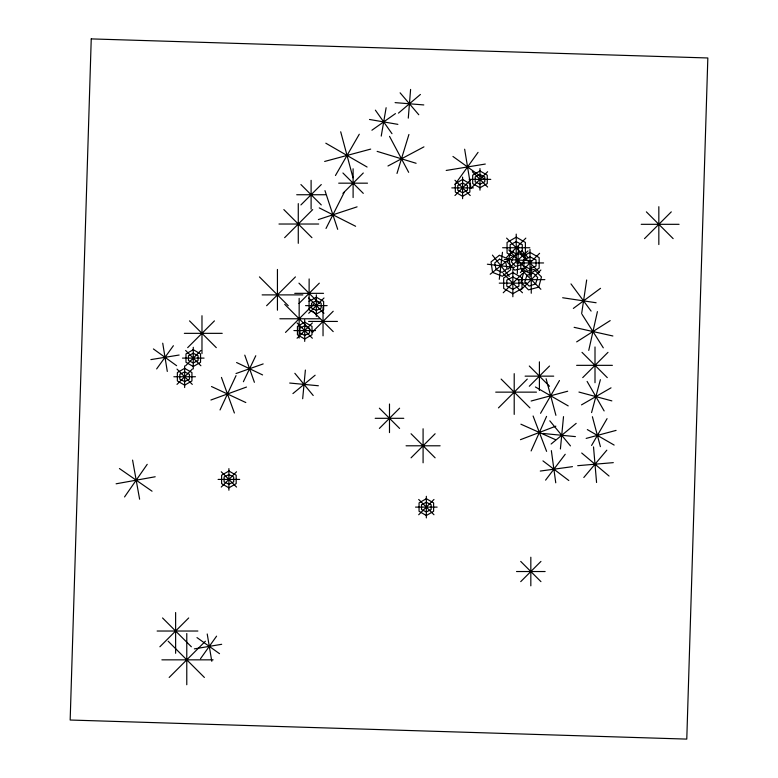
<?xml version="1.0" encoding="UTF-8"?>
<svg xmlns="http://www.w3.org/2000/svg" width="778" height="778" viewBox="0 0 778 778"><rect width="100%" height="100%" fill="white"/><g stroke="black" fill="none" stroke-linecap="round" stroke-linejoin="round"><path stroke-width="1.17" d="M517.282 273.652L518.595 246.461M408.285 118.139L410.599 89.421M302.671 398.735L305.384 370.056M560.403 448.964L563.515 416.629M499.281 279.331L502.471 252.286M581.672 313.437L586.67 279.983M381.23 136.111L386.131 107.724M588.751 350.372L597.416 311.618M591.572 412.593L600.392 379.683M396.994 173.445L408.917 134.477M531.111 450.939L546.574 416.376M220.028 409.948L236.026 375.638M243.388 381.726L255.787 355.731M326.011 228.46L344.382 192.078M335.454 175.507L359.28 134.234M540.554 413.312L559.479 380.52M591.581 445.473L607.064 418.652M124.548 496.947L147.217 464.33M200.51 658.694L216.585 636.151M454.926 184.532L478.052 152.352M156.65 368.918L173.387 345.714M545.582 480.143L565.227 454.274M583.811 477.498L606.83 450.161M300.921 204.925L321.285 184.551M284.631 237.669L312.707 209.593M187.673 347.649L214.436 320.876M342.923 193.362L363.287 172.988M185.621 365.748L200.909 350.46M177.005 384.39L192.292 369.103M266.611 305.715L295.426 276.9M298.947 303.517L319.32 283.153M285.507 332.42L313.592 304.344M308.71 313.271L323.988 297.984M297.07 338.226L312.357 322.948M312.844 331.613L333.217 311.239M454.955 195.531L470.233 180.243M472.334 187.012L487.621 171.724M221.253 487.067L236.541 471.779M506.595 257.372L525.85 238.117M520.356 272.572L539.601 253.317M503.23 292.771L522.476 273.516M159.879 646.771L188.694 617.956M379.372 428.425L399.6 408.187M521.62 289.27L540.875 270.015M169.176 677.453L205.392 641.228M411.056 457.834L435.126 433.754M644.515 238.632L671.288 211.859M498.465 407.886L527.28 379.071M529.293 386.258L549.521 366.02M418.69 514.754L433.978 499.466M582.722 377.622L607.988 352.346M520.715 581.643L540.943 561.415M507.859 269.207L528.019 250.905M398.472 113.111L420.412 94.449M292.927 393.58L315.129 375.22M551.116 444.024L576.177 423.368M490.189 274.245L511.564 257.372M573.337 308.428L600.528 288.317M371.913 130.218L395.448 113.607M576.663 341.882L610.195 320.604M309.07 301.417L316.345 297.215L323.629 301.417L323.629 309.829L316.345 314.04L309.07 309.829L309.138 278.932M521.318 255.398L525.393 253.044L525.393 242.454L516.222 237.154L507.052 242.454L507.052 253.044L514.18 257.158M522.845 256.468L529.983 252.354L539.154 257.644L539.154 268.235L529.983 273.535L520.803 268.235L520.803 264.705M581.516 404.871L611.022 387.833M387.959 165.996L423.942 146.867M520.472 439.677L555.842 426.169M210.916 400.009L246.49 387.055M236.016 373.537L263.168 363.919M318.367 219.581L357.083 206.851M324.659 161.445L370.688 149.104M531.121 401.02L567.687 391.227M586.155 438.413L616.079 430.399M513.12 251.712L510.815 252.208L507.587 262.303L514.705 270.141L525.062 267.895M116.107 483.799L155.192 476.768M194.374 648.871L221.681 644.301M446.193 170.45L485.297 164.051M150.893 359.601L179.135 355.031M540.282 471.06L572.462 466.654M577.694 465.691L613.307 462.638M469.173 179.368L490.782 179.368M338.702 183.17L367.508 183.17M451.785 187.887L473.403 187.887M296.7 194.743L325.505 194.743M278.981 224.025L318.688 224.025M641.208 224.317L679.068 224.317M502.607 247.744L529.837 247.744M516.368 262.945L543.589 262.945M517.642 279.642L544.863 279.642M499.243 283.143L526.463 283.143M294.726 293.335L323.541 293.335M262.128 294.891L302.885 294.891M305.54 305.628L327.159 305.628M279.856 318.776L319.564 318.776M308.623 321.431L337.438 321.431M293.909 330.582L315.518 330.582M184.357 333.344L222.216 333.344M182.46 358.104L204.069 358.104M576.634 365.339L612.374 365.339M525.101 376.144L553.712 376.144M173.844 376.746L195.453 376.746M495.712 392.141L536.47 392.141M375.181 418.311L403.792 418.311M406.067 445.794L440.115 445.794M218.093 479.423L239.702 479.423M415.53 507.11L437.139 507.11M516.524 571.529L545.135 571.529M157.127 631.026L197.884 631.026M161.882 659.841L213.104 659.841M504.339 259.395L531.539 260.708M395.088 102.628L423.796 104.933M289.688 383.039L318.367 385.752M543.063 433.482L575.399 436.604M487.359 264.219L514.394 267.399M562.659 297.75L596.113 302.749M369.492 119.462L397.879 124.363M574.125 327.334L612.879 335.989M578.949 392.063L611.858 400.884M377.136 151.37L416.113 163.283M520.9 424.195L555.463 439.658M211.499 386.53L245.819 402.537M236.59 362.529L262.594 374.928M319.243 207.891L355.624 226.272M325.817 143.201L367.09 167.027M535.41 386.977L568.203 405.902M587.322 429.582L614.143 445.074M119.433 468.541L152.05 491.2M196.98 637.59L219.522 653.676M452.952 156.466L485.132 179.592M153.412 348.952L176.616 365.689M542.947 460.887L568.815 480.522M581.711 453.02L609.057 476.039M646.372 211.859L673.145 238.632M472.334 171.724L487.621 187.012M454.955 180.243L470.233 195.531M506.595 238.117L525.85 257.372M520.356 253.317L539.601 272.572M521.62 270.015L540.875 289.27M503.23 273.516L522.476 292.771M582.012 352.346L607.287 377.622M342.923 172.988L363.287 193.362M529.293 366.02L549.521 386.258M501.129 379.071L529.944 407.886M300.921 184.551L321.285 204.925M283.844 209.593L311.929 237.669M298.947 283.153L319.32 303.517M308.71 297.984L323.988 313.271M312.844 311.239L333.217 331.613M259.444 276.9L288.259 305.715M284.729 304.344L312.805 332.42M411.056 433.754L435.126 457.834M297.07 322.948L312.357 338.226M379.372 408.187L399.6 428.425M520.715 561.415L540.943 581.643M418.69 499.466L433.978 514.754M189.521 320.876L216.294 347.649M185.621 350.46L200.909 365.748M177.005 369.103L192.292 384.39M221.253 471.779L236.541 487.067M162.544 617.956L191.359 646.771M168.165 641.228L204.39 677.453M521.96 250.837L528.291 257.81M508.793 249.981L527.085 270.131M400.106 92.815L418.778 114.745M294.843 373.304L313.213 395.496M549.803 420.82L570.459 445.891M492.445 255.126L509.308 276.491M570.984 283.902L591.105 311.093M375.375 110.145L391.986 133.68M582.022 314.312L603.3 347.834M587.108 381.424L604.136 410.94M389.525 136.344L408.664 172.327M533.095 415.997L546.594 451.366M221.448 377.427L234.392 413.001M244.778 355.147L254.396 382.309M324.961 190.62L337.691 229.335M592.389 416.726L600.402 446.64M546.107 378.76L555.91 415.335M340.696 131.793L353.027 177.822M132.581 460.099L139.612 499.184M207.22 633.982L211.791 661.29M464.651 149.211L471.05 188.315M162.728 343.195L167.299 371.437M551.349 450.627L555.755 482.807M593.517 446.903L596.57 482.506M658.83 206.695L658.83 244.555M595.005 346.969L595.005 382.708M539.407 361.838L539.407 390.439M531.248 266.027L531.248 293.257M530.829 557.223L530.829 585.834M529.983 249.33L529.983 276.56M516.222 234.129L516.222 261.359M514.209 373.654L514.209 414.402M512.858 269.528L512.858 296.758M479.977 168.563L479.977 190.172M462.589 177.083L462.589 198.691M426.334 496.306L426.334 517.915M423.086 428.775L423.086 462.813M389.486 404.006L389.486 432.607M353.105 168.768L353.105 197.573M323.035 307.018L323.035 335.833M316.345 294.823L316.345 316.432M311.103 180.331L311.103 209.146M304.713 319.777L304.713 341.396M299.16 298.363L299.16 338.08M298.275 203.612L298.275 243.32M277.435 269.451L277.435 310.208M228.897 468.619L228.897 490.228M201.979 315.722L201.979 353.582M193.265 347.299L193.265 368.908M186.778 633.516L186.778 684.747M184.649 365.942L184.649 387.551M175.624 612.539L175.624 653.287M91.24 38.9L70.166 720.029L686.78 739.1L707.834 57.971L91.24 38.9M523.759 272.154L521.017 282.385L528.505 289.873L538.736 287.131L541.478 276.9L533.99 269.412L523.759 272.154M526.939 275.334L524.81 281.762L529.128 286.08L535.556 283.951L537.686 277.513L533.377 273.204L526.939 275.334M513.84 255.544L511.409 261.865L515.503 266.377L522.038 264.569L524.469 258.238L520.375 253.725L513.84 255.544M499.35 255.33L491.035 261.894L492.562 272.378L502.403 276.287L510.718 269.733L509.191 259.249L499.35 255.33M499.515 259.171L494.73 262.945L496.092 269.587L502.238 272.446L507.023 268.673L505.661 262.03L499.515 259.171M462.589 179.475L455.315 183.686L455.315 192.088L462.589 196.299L469.873 192.088L469.873 183.686L462.589 179.475M479.977 170.956L472.693 175.167L472.693 183.579L479.977 187.78L487.261 183.579L487.261 175.167L479.977 170.956M193.265 349.692L185.981 353.902L185.981 362.305L193.265 366.516L200.549 362.305L200.549 353.902L193.265 349.692M184.649 368.334L177.365 372.545L177.365 380.948L184.649 385.159L191.933 380.948L191.933 372.545L184.649 368.334M304.713 322.18L297.429 326.381L297.429 334.793L304.713 338.994L311.997 334.793L311.997 326.381L304.713 322.18M512.858 272.553L503.677 277.853L503.677 288.444L512.858 293.734L522.028 288.444L522.028 277.853L512.858 272.553M228.897 471.011L221.613 475.222L221.613 483.624L228.897 487.835L236.181 483.624L236.181 475.222L228.897 471.011M426.334 498.698L419.05 502.909L419.05 511.311L426.334 515.522L433.618 511.311L433.618 502.909L426.334 498.698M462.589 183.044L457.785 185.465L457.785 190.309L462.589 192.73L467.403 190.309L467.403 185.465L462.589 183.044M479.977 174.535L475.173 176.946L475.173 181.789L479.977 184.211L484.782 181.789L484.782 176.946L479.977 174.535M193.265 353.261L188.461 355.682L188.461 360.525L193.265 362.947L198.069 360.525L198.069 355.682L193.265 353.261M316.345 300.785L311.54 303.206L311.54 308.049L316.345 310.461L321.158 308.049L321.158 303.206L316.345 300.785M184.649 371.903L179.844 374.325L179.844 379.168L184.649 381.58L189.453 379.168L189.453 374.325L184.649 371.903M304.713 325.749L299.909 328.17L299.909 333.003L304.713 335.425L309.518 333.003L309.518 328.17L304.713 325.749M516.222 241.647L510.164 244.7L510.164 250.798L516.222 253.842L522.281 250.798L522.281 244.7L516.222 241.647M529.983 256.847L523.925 259.891L523.925 265.988L529.983 269.042L536.032 265.988L536.032 259.891L529.983 256.847M512.858 277.046L506.799 280.099L506.799 286.197L512.858 289.241L518.907 286.197L518.907 280.099L512.858 277.046M228.897 474.58L224.093 477.002L224.093 481.845L228.897 484.266L233.701 481.845L233.701 477.002L228.897 474.58M426.334 502.277L421.53 504.689L421.53 509.532L426.334 511.953L431.138 509.532L431.138 504.689L426.334 502.277"/></g></svg>
